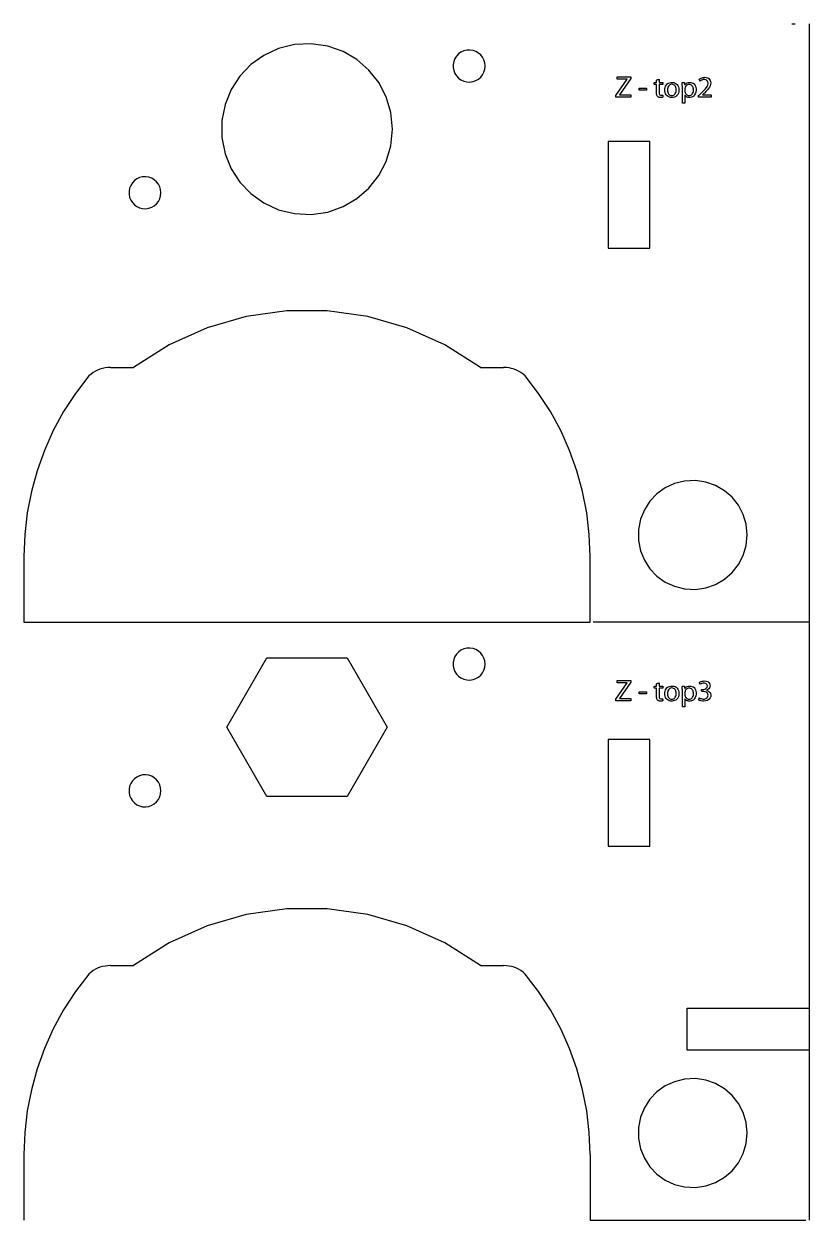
# Model space of a CAD drawing. Header units: metres. Extents: x 2882 to 3456, y 343 to 720.
# Drawn here: x 3035.4 to 3108.9, y 343 to 455 of the extents above; entities that cross this region are included whole.
import ezdxf

# ---------------------------------------------------------------- set-up
doc = ezdxf.new("R2010")
doc.units = ezdxf.units.M

msp = doc.modelspace()

# ---------------------------------------------------------------- linework, layer by layer
at = {"layer": 'COMPONENT1'}
for p, q in [((3108.85, 454.96), (3108.85, 398.96)), ((3059.18, 452.66), (3057.81, 452.02)), ((3060.67, 453.03), (3059.18, 452.66)), ((3062.25, 453.11), (3060.67, 453.03)), ((3063.79, 452.88), (3062.25, 453.11)), ((3065.22, 452.37), (3063.79, 452.88)), ((3076.8, 452.51), (3076.52, 452.44)), ((3077.1, 452.52), (3076.8, 452.51)), ((3077.39, 452.48), (3077.1, 452.52)), ((3057.81, 452.02), (3056.6, 451.15)), ((3066.51, 451.62), (3065.22, 452.37)), ((3067.64, 450.64), (3066.51, 451.62)), ((3075.59, 451.46), (3075.53, 451.17)), ((3075.69, 451.72), (3075.59, 451.46)), ((3075.84, 451.95), (3075.69, 451.72)), ((3076.04, 452.15), (3075.84, 451.95)), ((3076.26, 452.32), (3076.04, 452.15)), ((3076.52, 452.44), (3076.26, 452.32)), ((3077.65, 452.38), (3077.39, 452.48)), ((3077.9, 452.24), (3077.65, 452.38)), ((3078.11, 452.06), (3077.9, 452.24)), ((3078.28, 451.84), (3078.11, 452.06)), ((3078.41, 451.59), (3078.28, 451.84)), ((3078.49, 451.32), (3078.41, 451.59)), ((3056.6, 451.15), (3055.57, 450.08)), ((3068.56, 449.47), (3067.64, 450.64)), ((3075.53, 451.17), (3075.53, 450.87)), ((3075.53, 450.87), (3075.59, 450.59)), ((3075.59, 450.59), (3075.69, 450.33)), ((3075.69, 450.33), (3075.84, 450.09)), ((3078.28, 450.21), (3078.41, 450.45)), ((3078.41, 450.45), (3078.49, 450.73)), ((3078.52, 451.02), (3078.49, 451.32)), ((3078.49, 450.73), (3078.52, 451.02)), ((3055.57, 450.08), (3054.76, 448.83)), ((3069.26, 448.14), (3068.56, 449.47)), ((3075.84, 450.09), (3076.04, 449.89)), ((3076.04, 449.89), (3076.26, 449.73)), ((3076.26, 449.73), (3076.52, 449.61)), ((3076.52, 449.61), (3076.8, 449.54)), ((3076.8, 449.54), (3077.1, 449.52)), ((3077.1, 449.52), (3077.39, 449.57)), ((3077.39, 449.57), (3077.65, 449.66)), ((3077.65, 449.66), (3077.9, 449.8)), ((3077.9, 449.8), (3078.11, 449.99)), ((3078.11, 449.99), (3078.28, 450.21)), ((3054.76, 448.83), (3054.19, 447.43)), ((3069.7, 446.68), (3069.26, 448.14)), ((3054.19, 447.43), (3053.89, 445.91)), ((3053.89, 445.91), (3053.89, 444.32)), ((3069.85, 445.12), (3069.7, 446.68)), ((3069.7, 443.55), (3069.85, 445.12)), ((3053.89, 444.32), (3054.19, 442.8)), ((3069.26, 442.09), (3069.7, 443.55)), ((3093.95, 443.96), (3090.05, 443.96)), ((3090.05, 443.96), (3090.05, 433.96)), ((3093.95, 433.96), (3093.95, 443.96)), ((3054.19, 442.8), (3054.76, 441.41)), ((3054.76, 441.41), (3055.57, 440.15)), ((3068.56, 440.76), (3069.26, 442.09)), ((3045.7, 440.29), (3045.5, 440.09)), ((3045.92, 440.45), (3045.7, 440.29)), ((3046.18, 440.57), (3045.92, 440.45)), ((3046.46, 440.64), (3046.18, 440.57)), ((3046.75, 440.66), (3046.46, 440.64)), ((3047.04, 440.61), (3046.75, 440.66)), ((3047.31, 440.52), (3047.04, 440.61)), ((3047.55, 440.38), (3047.31, 440.52)), ((3047.76, 440.19), (3047.55, 440.38)), ((3047.94, 439.97), (3047.76, 440.19)), ((3067.64, 439.59), (3068.56, 440.76)), ((3045.24, 439.59), (3045.19, 439.31)), ((3045.19, 439.31), (3045.19, 439.01)), ((3045.35, 439.85), (3045.24, 439.59)), ((3045.5, 440.09), (3045.35, 439.85)), ((3048.07, 439.72), (3047.94, 439.97)), ((3048.15, 439.45), (3048.07, 439.72)), ((3048.18, 439.16), (3048.15, 439.45)), ((3048.15, 438.86), (3048.18, 439.16)), ((3055.57, 440.15), (3056.6, 439.08)), ((3056.6, 439.08), (3057.81, 438.21)), ((3066.51, 438.62), (3067.64, 439.59)), ((3045.19, 439.01), (3045.24, 438.72)), ((3045.24, 438.72), (3045.35, 438.46)), ((3045.35, 438.46), (3045.5, 438.23)), ((3045.5, 438.23), (3045.7, 438.03)), ((3045.7, 438.03), (3045.92, 437.86)), ((3047.31, 437.8), (3047.55, 437.94)), ((3047.55, 437.94), (3047.76, 438.12)), ((3047.76, 438.12), (3047.94, 438.34)), ((3047.94, 438.34), (3048.07, 438.59)), ((3048.07, 438.59), (3048.15, 438.86)), ((3057.81, 438.21), (3059.18, 437.57)), ((3065.22, 437.86), (3066.51, 438.62)), ((3045.92, 437.86), (3046.18, 437.74)), ((3046.18, 437.74), (3046.46, 437.67)), ((3046.46, 437.67), (3046.75, 437.66)), ((3046.75, 437.66), (3047.04, 437.7)), ((3047.04, 437.7), (3047.31, 437.8)), ((3059.18, 437.57), (3060.67, 437.2)), ((3060.67, 437.2), (3062.25, 437.13)), ((3062.25, 437.13), (3063.79, 437.35)), ((3063.79, 437.35), (3065.22, 437.86)), ((3090.05, 433.96), (3093.95, 433.96)), ((3059.95, 428.1), (3056.17, 427.57)), ((3063.75, 428.1), (3059.95, 428.1)), ((3067.53, 427.57), (3063.75, 428.1)), ((3056.17, 427.57), (3052.49, 426.51)), ((3071.21, 426.51), (3067.53, 427.57)), ((3052.49, 426.51), (3048.95, 424.92)), ((3074.75, 424.92), (3071.21, 426.51)), ((3048.95, 424.92), (3045.62, 422.79)), ((3078.08, 422.79), (3074.75, 424.92)), ((3041.83, 422.32), (3041.63, 422.17)), ((3042.04, 422.45), (3041.83, 422.32)), ((3042.25, 422.56), (3042.04, 422.45)), ((3042.47, 422.64), (3042.25, 422.56)), ((3042.7, 422.71), (3042.47, 422.64)), ((3042.94, 422.75), (3042.7, 422.71)), ((3043.19, 422.78), (3042.94, 422.75)), ((3043.46, 422.79), (3043.19, 422.78)), ((3043.46, 422.79), (3045.62, 422.79)), ((3078.08, 422.79), (3080.24, 422.79)), ((3080.51, 422.78), (3080.24, 422.79)), ((3080.76, 422.75), (3080.51, 422.78)), ((3081, 422.71), (3080.76, 422.75)), ((3081.23, 422.64), (3081, 422.71)), ((3081.45, 422.56), (3081.23, 422.64)), ((3081.66, 422.45), (3081.45, 422.56)), ((3081.87, 422.32), (3081.66, 422.45)), ((3082.08, 422.17), (3081.87, 422.32)), ((3041.42, 422), (3040.18, 420.37)), ((3041.63, 422.17), (3041.42, 422)), ((3082.28, 422), (3082.08, 422.17)), ((3083.52, 420.37), (3082.28, 422)), ((3040.18, 420.37), (3039.07, 418.66)), ((3084.63, 418.66), (3083.52, 420.37)), ((3039.07, 418.66), (3038.1, 416.88)), ((3085.6, 416.88), (3084.63, 418.66)), ((3038.1, 416.88), (3037.28, 415.03)), ((3086.43, 415.03), (3085.6, 416.88)), ((3037.28, 415.03), (3036.59, 413.13)), ((3087.11, 413.13), (3086.43, 415.03)), ((3036.59, 413.13), (3036.05, 411.17)), ((3087.65, 411.17), (3087.11, 413.13)), ((3097.2, 412.16), (3096.25, 411.92)), ((3098.21, 412.21), (3097.2, 412.16)), ((3099.19, 412.06), (3098.21, 412.21)), ((3036.05, 411.17), (3035.66, 409.18)), ((3088.04, 409.18), (3087.65, 411.17)), ((3095.38, 411.52), (3094.6, 410.96)), ((3096.25, 411.92), (3095.38, 411.52)), ((3100.1, 411.74), (3099.19, 412.06)), ((3100.92, 411.26), (3100.1, 411.74)), ((3101.64, 410.64), (3100.92, 411.26)), ((3093.95, 410.28), (3093.43, 409.48)), ((3094.6, 410.96), (3093.95, 410.28)), ((3102.23, 409.89), (3101.64, 410.64)), ((3035.66, 409.18), (3035.43, 407.16)), ((3088.27, 407.16), (3088.04, 409.18)), ((3093.43, 409.48), (3093.07, 408.59)), ((3102.67, 409.04), (3102.23, 409.89)), ((3102.95, 408.11), (3102.67, 409.04)), ((3093.07, 408.59), (3092.88, 407.62)), ((3103.05, 407.12), (3102.95, 408.11)), ((3035.43, 407.16), (3035.35, 405.11)), ((3088.35, 405.11), (3088.27, 407.16)), ((3092.88, 407.62), (3092.88, 406.61)), ((3092.88, 406.61), (3093.07, 405.64)), ((3102.95, 406.12), (3103.05, 407.12)), ((3093.07, 405.64), (3093.43, 404.75)), ((3102.67, 405.19), (3102.95, 406.12)), ((3035.35, 405.11), (3035.35, 398.96)), ((3088.35, 398.96), (3088.35, 405.11)), ((3093.43, 404.75), (3093.95, 403.95)), ((3101.64, 403.59), (3102.23, 404.34)), ((3102.23, 404.34), (3102.67, 405.19)), ((3093.95, 403.95), (3094.6, 403.27)), ((3094.6, 403.27), (3095.38, 402.71)), ((3100.92, 402.97), (3101.64, 403.59)), ((3095.38, 402.71), (3096.25, 402.31)), ((3096.25, 402.31), (3097.2, 402.07)), ((3098.21, 402.02), (3099.19, 402.17)), ((3099.19, 402.17), (3100.1, 402.49)), ((3100.1, 402.49), (3100.92, 402.97)), ((3097.2, 402.07), (3098.21, 402.02)), ((3035.35, 398.96), (3088.35, 398.96)), ((3108.85, 398.96), (3088.65, 398.96)), ((3108.85, 398.96), (3108.85, 362.81)), ((3076.8, 396.51), (3076.52, 396.44)), ((3077.1, 396.52), (3076.8, 396.51)), ((3077.39, 396.48), (3077.1, 396.52)), ((3054.34, 389.12), (3058.1, 395.62)), ((3058.1, 395.62), (3065.6, 395.62)), ((3065.6, 395.62), (3069.36, 389.12)), ((3075.59, 395.46), (3075.53, 395.17)), ((3075.69, 395.72), (3075.59, 395.46)), ((3075.84, 395.95), (3075.69, 395.72)), ((3076.04, 396.15), (3075.84, 395.95)), ((3076.26, 396.32), (3076.04, 396.15)), ((3076.52, 396.44), (3076.26, 396.32)), ((3077.65, 396.38), (3077.39, 396.48)), ((3077.9, 396.24), (3077.65, 396.38)), ((3078.11, 396.06), (3077.9, 396.24)), ((3078.28, 395.84), (3078.11, 396.06)), ((3078.41, 395.59), (3078.28, 395.84)), ((3078.49, 395.32), (3078.41, 395.59)), ((3075.53, 395.17), (3075.53, 394.87)), ((3075.53, 394.87), (3075.59, 394.59)), ((3075.59, 394.59), (3075.69, 394.33)), ((3075.69, 394.33), (3075.84, 394.09)), ((3078.28, 394.21), (3078.41, 394.45)), ((3078.41, 394.45), (3078.49, 394.73)), ((3078.52, 395.02), (3078.49, 395.32)), ((3078.49, 394.73), (3078.52, 395.02)), ((3075.84, 394.09), (3076.04, 393.89)), ((3076.04, 393.89), (3076.26, 393.73)), ((3076.26, 393.73), (3076.52, 393.61)), ((3076.52, 393.61), (3076.8, 393.54)), ((3076.8, 393.54), (3077.1, 393.52)), ((3077.1, 393.52), (3077.39, 393.57)), ((3077.39, 393.57), (3077.65, 393.66)), ((3077.65, 393.66), (3077.9, 393.8)), ((3077.9, 393.8), (3078.11, 393.99)), ((3078.11, 393.99), (3078.28, 394.21)), ((3058.1, 382.62), (3054.34, 389.12)), ((3069.36, 389.12), (3065.6, 382.62)), ((3093.95, 387.96), (3090.05, 387.96)), ((3090.05, 387.96), (3090.05, 377.96)), ((3093.95, 377.96), (3093.95, 387.96)), ((3045.7, 384.29), (3045.5, 384.09)), ((3045.92, 384.45), (3045.7, 384.29)), ((3046.18, 384.57), (3045.92, 384.45)), ((3046.46, 384.64), (3046.18, 384.57)), ((3046.75, 384.66), (3046.46, 384.64)), ((3047.04, 384.61), (3046.75, 384.66)), ((3047.31, 384.52), (3047.04, 384.61)), ((3047.55, 384.38), (3047.31, 384.52)), ((3047.76, 384.19), (3047.55, 384.38)), ((3047.94, 383.97), (3047.76, 384.19)), ((3045.24, 383.59), (3045.19, 383.31)), ((3045.19, 383.31), (3045.19, 383.01)), ((3045.35, 383.85), (3045.24, 383.59)), ((3045.5, 384.09), (3045.35, 383.85)), ((3048.07, 383.73), (3047.94, 383.97)), ((3048.15, 383.45), (3048.07, 383.73)), ((3048.18, 383.16), (3048.15, 383.45)), ((3048.15, 382.86), (3048.18, 383.16)), ((3045.19, 383.01), (3045.24, 382.72)), ((3045.24, 382.72), (3045.35, 382.46)), ((3045.35, 382.46), (3045.5, 382.23)), ((3045.5, 382.23), (3045.7, 382.03)), ((3045.7, 382.03), (3045.92, 381.86)), ((3047.31, 381.8), (3047.55, 381.94)), ((3047.55, 381.94), (3047.76, 382.12)), ((3047.76, 382.12), (3047.94, 382.34)), ((3047.94, 382.34), (3048.07, 382.59)), ((3048.07, 382.59), (3048.15, 382.86)), ((3065.6, 382.62), (3058.1, 382.62)), ((3045.92, 381.86), (3046.18, 381.74)), ((3046.18, 381.74), (3046.46, 381.67)), ((3046.46, 381.67), (3046.75, 381.66)), ((3046.75, 381.66), (3047.04, 381.7)), ((3047.04, 381.7), (3047.31, 381.8)), ((3090.05, 377.96), (3093.95, 377.96)), ((3059.95, 372.1), (3056.17, 371.57)), ((3063.75, 372.1), (3059.95, 372.1)), ((3067.53, 371.57), (3063.75, 372.1)), ((3056.17, 371.57), (3052.49, 370.51)), ((3071.21, 370.51), (3067.53, 371.57)), ((3052.49, 370.51), (3048.95, 368.92)), ((3074.75, 368.92), (3071.21, 370.51)), ((3048.95, 368.92), (3045.62, 366.79)), ((3078.08, 366.79), (3074.75, 368.92)), ((3041.83, 366.32), (3041.63, 366.17)), ((3042.04, 366.45), (3041.83, 366.32)), ((3042.25, 366.56), (3042.04, 366.45)), ((3042.47, 366.64), (3042.25, 366.56)), ((3042.7, 366.71), (3042.47, 366.64)), ((3042.94, 366.75), (3042.7, 366.71)), ((3043.19, 366.78), (3042.94, 366.75)), ((3043.46, 366.79), (3043.19, 366.78)), ((3043.46, 366.79), (3045.62, 366.79)), ((3078.08, 366.79), (3080.24, 366.79)), ((3080.51, 366.78), (3080.24, 366.79)), ((3080.76, 366.75), (3080.51, 366.78)), ((3081, 366.71), (3080.76, 366.75)), ((3081.23, 366.64), (3081, 366.71)), ((3081.45, 366.56), (3081.23, 366.64)), ((3081.66, 366.45), (3081.45, 366.56)), ((3081.87, 366.32), (3081.66, 366.45)), ((3082.08, 366.17), (3081.87, 366.32)), ((3041.42, 366), (3040.18, 364.37)), ((3041.63, 366.17), (3041.42, 366)), ((3082.28, 366), (3082.08, 366.17)), ((3083.52, 364.37), (3082.28, 366)), ((3040.18, 364.37), (3039.07, 362.66)), ((3084.63, 362.66), (3083.52, 364.37)), ((3039.07, 362.66), (3038.1, 360.88)), ((3085.6, 360.88), (3084.63, 362.66)), ((3097.44, 358.86), (3097.44, 362.81)), ((3097.44, 362.81), (3108.85, 362.81)), ((3108.85, 362.81), (3108.85, 358.86)), ((3038.1, 360.88), (3037.28, 359.03)), ((3086.43, 359.03), (3085.6, 360.88)), ((3037.28, 359.03), (3036.59, 357.13)), ((3087.11, 357.13), (3086.43, 359.03)), ((3108.85, 358.86), (3097.44, 358.86)), ((3108.85, 358.86), (3108.85, 342.96)), ((3036.59, 357.13), (3036.05, 355.17)), ((3087.65, 355.17), (3087.11, 357.13)), ((3097.2, 356.16), (3096.25, 355.92)), ((3098.21, 356.21), (3097.2, 356.16)), ((3099.19, 356.06), (3098.21, 356.21)), ((3036.05, 355.17), (3035.66, 353.18)), ((3088.04, 353.18), (3087.65, 355.17)), ((3095.38, 355.52), (3094.6, 354.96)), ((3096.25, 355.92), (3095.38, 355.52)), ((3100.1, 355.74), (3099.19, 356.06)), ((3100.92, 355.26), (3100.1, 355.74)), ((3101.64, 354.64), (3100.92, 355.26)), ((3093.95, 354.28), (3093.43, 353.48)), ((3094.6, 354.96), (3093.95, 354.28)), ((3102.23, 353.89), (3101.64, 354.64)), ((3035.66, 353.18), (3035.43, 351.16)), ((3088.27, 351.16), (3088.04, 353.18)), ((3093.43, 353.48), (3093.07, 352.59)), ((3102.67, 353.05), (3102.23, 353.89)), ((3102.95, 352.11), (3102.67, 353.05)), ((3093.07, 352.59), (3092.88, 351.62)), ((3103.05, 351.12), (3102.95, 352.11)), ((3035.43, 351.16), (3035.35, 349.11)), ((3088.35, 349.11), (3088.27, 351.16)), ((3092.88, 351.62), (3092.88, 350.61)), ((3092.88, 350.61), (3093.07, 349.64)), ((3102.95, 350.12), (3103.05, 351.12)), ((3093.07, 349.64), (3093.43, 348.75)), ((3102.67, 349.19), (3102.95, 350.12)), ((3035.35, 349.11), (3035.35, 342.96)), ((3088.35, 349.11), (3088.35, 342.96)), ((3093.43, 348.75), (3093.95, 347.95)), ((3101.64, 347.59), (3102.23, 348.34)), ((3102.23, 348.34), (3102.67, 349.19)), ((3093.95, 347.95), (3094.6, 347.27)), ((3094.6, 347.27), (3095.38, 346.71)), ((3100.92, 346.97), (3101.64, 347.59)), ((3095.38, 346.71), (3096.25, 346.31)), ((3096.25, 346.31), (3097.2, 346.07)), ((3098.21, 346.02), (3099.19, 346.17)), ((3099.19, 346.17), (3100.1, 346.49)), ((3100.1, 346.49), (3100.92, 346.97)), ((3097.2, 346.07), (3098.21, 346.02)), ((3088.35, 342.96), (3108.55, 342.96))]:
    msp.add_line(p, q, dxfattribs=at)
at = {"layer": 'COMPONENT12'}
for p, q in [((3090.77, 448.25), (3091.83, 449.79)), ((3090.87, 449.8), (3090.87, 450)), ((3090.87, 450), (3092.15, 450)), ((3091.83, 449.79), (3090.87, 449.8)), ((3092.15, 449.85), (3091.1, 448.32)), ((3092.15, 450), (3092.15, 449.85)), ((3094.36, 449.44), (3094.37, 449.47)), ((3094.36, 449.4), (3094.36, 449.44)), ((3094.36, 449.35), (3094.36, 449.4)), ((3094.36, 449.31), (3094.36, 449.35)), ((3094.37, 449.28), (3094.36, 449.31)), ((3094.37, 449.47), (3094.41, 449.47)), ((3094.4, 449.28), (3094.37, 449.28)), ((3094.45, 449.28), (3094.4, 449.28)), ((3094.41, 449.47), (3094.45, 449.47)), ((3094.45, 449.47), (3094.51, 449.47)), ((3094.5, 449.28), (3094.45, 449.28)), ((3094.55, 449.28), (3094.5, 449.28)), ((3094.51, 449.47), (3094.55, 449.47)), ((3094.55, 449.47), (3094.58, 449.48)), ((3094.58, 449.26), (3094.55, 449.28)), ((3094.58, 449.7), (3094.59, 449.73)), ((3094.58, 449.65), (3094.58, 449.7)), ((3094.58, 449.58), (3094.58, 449.65)), ((3094.58, 449.52), (3094.58, 449.58)), ((3094.58, 449.48), (3094.58, 449.52)), ((3094.58, 449.14), (3094.58, 449.26)), ((3094.58, 448.97), (3094.58, 449.14)), ((3094.59, 449.73), (3094.63, 449.74)), ((3094.63, 449.74), (3094.69, 449.76)), ((3094.69, 449.76), (3094.75, 449.77)), ((3094.75, 449.77), (3094.82, 449.79)), ((3094.82, 449.79), (3094.82, 449.71)), ((3094.82, 449.71), (3094.82, 449.63)), ((3094.82, 449.63), (3094.82, 449.55)), ((3094.82, 449.55), (3094.82, 449.49)), ((3094.82, 449.49), (3094.85, 449.47)), ((3094.83, 449.28), (3094.82, 449.16)), ((3094.82, 449.16), (3094.82, 449)), ((3094.88, 449.28), (3094.83, 449.28)), ((3094.85, 449.47), (3094.92, 449.47)), ((3094.96, 449.28), (3094.88, 449.28)), ((3094.92, 449.47), (3095.01, 449.47)), ((3095.05, 449.28), (3094.96, 449.28)), ((3095.01, 449.47), (3095.1, 449.47)), ((3095.13, 449.28), (3095.05, 449.28)), ((3095.1, 449.47), (3095.16, 449.47)), ((3095.17, 449.28), (3095.13, 449.28)), ((3095.16, 449.47), (3095.17, 449.45)), ((3095.17, 449.45), (3095.17, 449.41)), ((3095.17, 449.41), (3095.17, 449.36)), ((3095.17, 449.36), (3095.17, 449.31)), ((3095.17, 449.31), (3095.17, 449.28)), ((3095.37, 449), (3095.42, 449.13)), ((3095.42, 449.13), (3095.48, 449.24)), ((3095.48, 449.24), (3095.57, 449.34)), ((3095.57, 449.34), (3095.67, 449.41)), ((3095.69, 449.13), (3095.64, 449.05)), ((3095.67, 449.41), (3095.79, 449.46)), ((3095.74, 449.2), (3095.69, 449.13)), ((3095.81, 449.25), (3095.74, 449.2)), ((3095.79, 449.46), (3095.91, 449.49)), ((3095.89, 449.29), (3095.81, 449.25)), ((3095.98, 449.31), (3095.89, 449.29)), ((3095.91, 449.49), (3096.05, 449.49)), ((3096.09, 449.3), (3095.98, 449.31)), ((3096.05, 449.49), (3096.18, 449.48)), ((3096.17, 449.27), (3096.09, 449.3)), ((3096.25, 449.23), (3096.17, 449.27)), ((3096.18, 449.48), (3096.3, 449.43)), ((3096.31, 449.16), (3096.25, 449.23)), ((3096.3, 449.43), (3096.41, 449.37)), ((3096.35, 449.09), (3096.31, 449.16)), ((3096.41, 449.37), (3096.5, 449.29)), ((3096.5, 449.29), (3096.57, 449.19)), ((3096.57, 449.19), (3096.63, 449.07)), ((3096.98, 449.46), (3097.01, 449.47)), ((3096.98, 449.41), (3096.98, 449.46)), ((3096.98, 449.36), (3096.98, 449.41)), ((3096.98, 449.31), (3096.98, 449.36)), ((3096.98, 449.26), (3096.98, 449.31)), ((3096.98, 449.2), (3096.98, 449.26)), ((3096.99, 449.15), (3096.98, 449.2)), ((3096.99, 449.08), (3096.99, 449.15)), ((3097.01, 449.47), (3097.04, 449.47)), ((3097.04, 449.47), (3097.08, 449.47)), ((3097.08, 449.47), (3097.12, 449.47)), ((3097.12, 449.47), (3097.16, 449.47)), ((3097.16, 449.47), (3097.18, 449.47)), ((3097.18, 449.47), (3097.2, 449.44)), ((3097.2, 449.44), (3097.2, 449.4)), ((3097.2, 449.4), (3097.2, 449.36)), ((3097.2, 449.36), (3097.2, 449.32)), ((3097.2, 449.32), (3097.21, 449.28)), ((3097.21, 449.28), (3097.21, 449.25)), ((3097.21, 449.25), (3097.24, 449.27)), ((3097.24, 449.27), (3097.28, 449.33)), ((3097.28, 449.33), (3097.33, 449.37)), ((3097.33, 449.15), (3097.29, 449.1)), ((3097.33, 449.37), (3097.39, 449.41)), ((3097.37, 449.2), (3097.33, 449.15)), ((3097.42, 449.24), (3097.37, 449.2)), ((3097.39, 449.41), (3097.45, 449.45)), ((3097.48, 449.27), (3097.42, 449.24)), ((3097.45, 449.45), (3097.52, 449.47)), ((3097.54, 449.29), (3097.48, 449.27)), ((3097.52, 449.47), (3097.59, 449.49)), ((3097.6, 449.3), (3097.54, 449.29)), ((3097.59, 449.49), (3097.67, 449.49)), ((3097.68, 449.29), (3097.6, 449.3)), ((3097.67, 449.49), (3097.77, 449.49)), ((3097.76, 449.27), (3097.68, 449.29)), ((3097.84, 449.23), (3097.76, 449.27)), ((3097.77, 449.49), (3097.88, 449.46)), ((3097.9, 449.18), (3097.84, 449.23)), ((3097.88, 449.46), (3097.99, 449.41)), ((3097.95, 449.11), (3097.9, 449.18)), ((3097.99, 449.41), (3098.08, 449.34)), ((3098.08, 449.34), (3098.15, 449.25)), ((3098.15, 449.25), (3098.21, 449.14)), ((3098.21, 449.14), (3098.26, 449.02)), ((3098.57, 449.79), (3098.63, 449.83)), ((3098.57, 449.75), (3098.57, 449.79)), ((3098.59, 449.72), (3098.57, 449.75)), ((3098.61, 449.68), (3098.59, 449.72)), ((3098.62, 449.65), (3098.61, 449.68)), ((3098.64, 449.61), (3098.62, 449.65)), ((3098.63, 449.83), (3098.69, 449.87)), ((3098.67, 449.63), (3098.64, 449.61)), ((3098.71, 449.66), (3098.67, 449.63)), ((3098.69, 449.87), (3098.76, 449.9)), ((3098.76, 449.69), (3098.71, 449.66)), ((3098.76, 449.9), (3098.83, 449.93)), ((3098.81, 449.71), (3098.76, 449.69)), ((3098.87, 449.73), (3098.81, 449.71)), ((3098.83, 449.93), (3098.91, 449.95)), ((3098.93, 449.75), (3098.87, 449.73)), ((3098.91, 449.95), (3098.99, 449.96)), ((3099, 449.76), (3098.93, 449.75)), ((3098.99, 449.96), (3099.08, 449.97)), ((3099.09, 449.76), (3099, 449.76)), ((3099.08, 449.97), (3099.23, 449.95)), ((3099.18, 449.74), (3099.09, 449.76)), ((3099.26, 449.7), (3099.18, 449.74)), ((3099.23, 449.95), (3099.36, 449.91)), ((3099.24, 449), (3099.31, 449.12)), ((3099.31, 449.65), (3099.26, 449.7)), ((3099.35, 449.59), (3099.31, 449.65)), ((3099.31, 449.12), (3099.36, 449.24)), ((3099.38, 449.52), (3099.35, 449.59)), ((3099.36, 449.91), (3099.46, 449.84)), ((3099.36, 449.24), (3099.39, 449.35)), ((3099.39, 449.45), (3099.38, 449.52)), ((3099.39, 449.35), (3099.39, 449.45)), ((3099.46, 449.84), (3099.54, 449.76)), ((3099.59, 449.18), (3099.53, 449.05)), ((3099.54, 449.76), (3099.59, 449.66)), ((3099.59, 449.66), (3099.63, 449.56)), ((3099.63, 449.31), (3099.59, 449.18)), ((3099.63, 449.56), (3099.64, 449.45)), ((3099.64, 449.45), (3099.63, 449.31)), ((3090.77, 448.1), (3090.77, 448.25)), ((3092.16, 448.1), (3090.77, 448.1)), ((3091.1, 448.32), (3092.16, 448.31)), ((3092.16, 448.31), (3092.16, 448.1)), ((3092.93, 448.77), (3092.93, 448.95)), ((3092.93, 448.95), (3093.63, 448.95)), ((3093.63, 448.77), (3092.93, 448.77)), ((3093.63, 448.95), (3093.63, 448.77)), ((3094.58, 448.78), (3094.58, 448.97)), ((3094.58, 448.63), (3094.58, 448.78)), ((3094.58, 448.54), (3094.58, 448.63)), ((3094.58, 448.48), (3094.58, 448.54)), ((3094.58, 448.4), (3094.58, 448.48)), ((3094.6, 448.34), (3094.58, 448.4)), ((3094.61, 448.28), (3094.6, 448.34)), ((3094.64, 448.23), (3094.61, 448.28)), ((3094.67, 448.18), (3094.64, 448.23)), ((3094.7, 448.15), (3094.67, 448.18)), ((3094.74, 448.12), (3094.7, 448.15)), ((3094.78, 448.1), (3094.74, 448.12)), ((3094.83, 448.08), (3094.78, 448.1)), ((3094.82, 449), (3094.82, 448.81)), ((3094.82, 448.81), (3094.82, 448.65)), ((3094.82, 448.65), (3094.82, 448.55)), ((3094.82, 448.55), (3094.82, 448.49)), ((3094.82, 448.49), (3094.83, 448.42)), ((3094.83, 448.42), (3094.85, 448.36)), ((3094.88, 448.07), (3094.83, 448.08)), ((3094.85, 448.36), (3094.88, 448.32)), ((3094.88, 448.32), (3094.93, 448.29)), ((3094.94, 448.07), (3094.88, 448.07)), ((3094.93, 448.29), (3094.99, 448.28)), ((3094.98, 448.07), (3094.94, 448.07)), ((3095.03, 448.08), (3094.98, 448.07)), ((3094.99, 448.28), (3095.03, 448.28)), ((3095.03, 448.28), (3095.06, 448.28)), ((3095.07, 448.08), (3095.03, 448.08)), ((3095.06, 448.28), (3095.08, 448.28)), ((3095.1, 448.09), (3095.07, 448.08)), ((3095.08, 448.28), (3095.13, 448.29)), ((3095.14, 448.1), (3095.1, 448.09)), ((3095.13, 448.29), (3095.15, 448.25)), ((3095.16, 448.12), (3095.14, 448.1)), ((3095.15, 448.25), (3095.15, 448.2)), ((3095.15, 448.2), (3095.16, 448.16)), ((3095.16, 448.16), (3095.16, 448.12)), ((3095.34, 448.85), (3095.37, 449)), ((3095.34, 448.7), (3095.34, 448.85)), ((3095.37, 448.55), (3095.34, 448.7)), ((3095.41, 448.43), (3095.37, 448.55)), ((3095.48, 448.32), (3095.41, 448.43)), ((3095.56, 448.23), (3095.48, 448.32)), ((3095.66, 448.16), (3095.56, 448.23)), ((3095.6, 448.88), (3095.59, 448.78)), ((3095.59, 448.78), (3095.6, 448.68)), ((3095.62, 448.97), (3095.6, 448.88)), ((3095.6, 448.68), (3095.62, 448.58)), ((3095.64, 449.05), (3095.62, 448.97)), ((3095.62, 448.58), (3095.65, 448.49)), ((3095.65, 448.49), (3095.7, 448.42)), ((3095.77, 448.11), (3095.66, 448.16)), ((3095.7, 448.42), (3095.76, 448.35)), ((3095.76, 448.35), (3095.82, 448.3)), ((3095.89, 448.08), (3095.77, 448.11)), ((3095.82, 448.3), (3095.9, 448.27)), ((3096.02, 448.07), (3095.89, 448.08)), ((3095.9, 448.27), (3095.98, 448.26)), ((3095.98, 448.26), (3096.07, 448.26)), ((3096.14, 448.09), (3096.02, 448.07)), ((3096.07, 448.26), (3096.15, 448.29)), ((3096.26, 448.12), (3096.14, 448.09)), ((3096.15, 448.29), (3096.22, 448.33)), ((3096.22, 448.33), (3096.28, 448.38)), ((3096.37, 448.18), (3096.26, 448.12)), ((3096.28, 448.38), (3096.33, 448.45)), ((3096.33, 448.45), (3096.37, 448.53)), ((3096.39, 449), (3096.35, 449.09)), ((3096.37, 448.53), (3096.4, 448.63)), ((3096.47, 448.25), (3096.37, 448.18)), ((3096.41, 448.92), (3096.39, 449)), ((3096.4, 448.63), (3096.42, 448.73)), ((3096.42, 448.83), (3096.41, 448.92)), ((3096.42, 448.73), (3096.42, 448.83)), ((3096.55, 448.35), (3096.47, 448.25)), ((3096.62, 448.48), (3096.55, 448.35)), ((3096.66, 448.62), (3096.62, 448.48)), ((3096.63, 449.07), (3096.66, 448.94)), ((3096.66, 448.94), (3096.67, 448.8)), ((3096.67, 448.8), (3096.66, 448.62)), ((3096.99, 449.02), (3096.99, 449.08)), ((3096.99, 448.96), (3096.99, 449.02)), ((3096.99, 448.79), (3096.99, 448.96)), ((3096.99, 448.56), (3096.99, 448.79)), ((3096.99, 448.29), (3096.99, 448.56)), ((3096.99, 448.02), (3096.99, 448.29)), ((3096.99, 447.79), (3096.99, 448.02)), ((3097.24, 448.95), (3097.23, 448.92)), ((3097.23, 448.92), (3097.23, 448.88)), ((3097.23, 448.88), (3097.23, 448.85)), ((3097.23, 448.85), (3097.23, 448.82)), ((3097.23, 448.82), (3097.23, 448.77)), ((3097.23, 448.77), (3097.23, 448.73)), ((3097.23, 448.73), (3097.23, 448.69)), ((3097.23, 448.69), (3097.23, 448.66)), ((3097.23, 448.66), (3097.23, 448.63)), ((3097.23, 448.63), (3097.23, 448.61)), ((3097.23, 448.61), (3097.24, 448.57)), ((3097.24, 448.29), (3097.23, 448.24)), ((3097.23, 448.24), (3097.23, 448.14)), ((3097.23, 448.14), (3097.23, 448.02)), ((3097.23, 448.02), (3097.23, 447.89)), ((3097.25, 448.99), (3097.24, 448.95)), ((3097.24, 448.57), (3097.26, 448.5)), ((3097.26, 448.25), (3097.24, 448.29)), ((3097.26, 449.04), (3097.25, 448.99)), ((3097.29, 449.1), (3097.26, 449.04)), ((3097.26, 448.5), (3097.29, 448.45)), ((3097.3, 448.21), (3097.26, 448.25)), ((3097.29, 448.45), (3097.33, 448.4)), ((3097.34, 448.17), (3097.3, 448.21)), ((3097.33, 448.4), (3097.37, 448.35)), ((3097.39, 448.14), (3097.34, 448.17)), ((3097.37, 448.35), (3097.42, 448.32)), ((3097.45, 448.11), (3097.39, 448.14)), ((3097.42, 448.32), (3097.47, 448.29)), ((3097.5, 448.09), (3097.45, 448.11)), ((3097.47, 448.29), (3097.53, 448.27)), ((3097.57, 448.08), (3097.5, 448.09)), ((3097.53, 448.27), (3097.6, 448.27)), ((3097.63, 448.07), (3097.57, 448.08)), ((3097.6, 448.27), (3097.68, 448.27)), ((3097.73, 448.07), (3097.63, 448.07)), ((3097.68, 448.27), (3097.77, 448.29)), ((3097.84, 448.1), (3097.73, 448.07)), ((3097.77, 448.29), (3097.84, 448.33)), ((3097.84, 448.33), (3097.9, 448.39)), ((3097.95, 448.15), (3097.84, 448.1)), ((3097.9, 448.39), (3097.95, 448.46)), ((3097.99, 449.03), (3097.95, 449.11)), ((3097.95, 448.46), (3097.99, 448.54)), ((3098.05, 448.21), (3097.95, 448.15)), ((3098.01, 448.94), (3097.99, 449.03)), ((3097.99, 448.54), (3098.02, 448.64)), ((3098.03, 448.85), (3098.01, 448.94)), ((3098.02, 448.64), (3098.03, 448.74)), ((3098.03, 448.74), (3098.03, 448.85)), ((3098.13, 448.31), (3098.05, 448.21)), ((3098.2, 448.42), (3098.13, 448.31)), ((3098.25, 448.56), (3098.2, 448.42)), ((3098.28, 448.72), (3098.25, 448.56)), ((3098.26, 449.02), (3098.28, 448.88)), ((3098.28, 448.88), (3098.28, 448.72)), ((3098.51, 448.25), (3098.55, 448.29)), ((3098.51, 448.22), (3098.51, 448.25)), ((3098.51, 448.19), (3098.51, 448.22)), ((3098.51, 448.16), (3098.51, 448.19)), ((3098.51, 448.13), (3098.51, 448.16)), ((3098.51, 448.1), (3098.51, 448.13)), ((3098.58, 448.1), (3098.51, 448.1)), ((3098.55, 448.29), (3098.58, 448.32)), ((3098.58, 448.32), (3098.62, 448.36)), ((3098.74, 448.1), (3098.58, 448.1)), ((3098.62, 448.36), (3098.66, 448.4)), ((3098.66, 448.4), (3098.69, 448.43)), ((3098.69, 448.43), (3098.84, 448.57)), ((3098.96, 448.1), (3098.74, 448.1)), ((3098.84, 448.57), (3099, 448.73)), ((3098.9, 448.35), (3098.88, 448.33)), ((3098.88, 448.33), (3098.95, 448.31)), ((3098.93, 448.38), (3098.9, 448.35)), ((3098.96, 448.4), (3098.93, 448.38)), ((3098.95, 448.31), (3099.08, 448.31)), ((3099, 448.44), (3098.96, 448.4)), ((3099.2, 448.1), (3098.96, 448.1)), ((3099, 448.73), (3099.13, 448.87)), ((3099.05, 448.49), (3099, 448.44)), ((3099.2, 448.64), (3099.05, 448.49)), ((3099.08, 448.31), (3099.25, 448.31)), ((3099.13, 448.87), (3099.24, 449)), ((3099.33, 448.78), (3099.2, 448.64)), ((3099.43, 448.1), (3099.2, 448.1)), ((3099.25, 448.31), (3099.42, 448.31)), ((3099.44, 448.92), (3099.33, 448.78)), ((3099.42, 448.31), (3099.56, 448.31)), ((3099.6, 448.1), (3099.43, 448.1)), ((3099.53, 449.05), (3099.44, 448.92)), ((3099.56, 448.31), (3099.66, 448.31)), ((3099.68, 448.11), (3099.6, 448.1)), ((3099.66, 448.31), (3099.68, 448.29)), ((3099.68, 448.29), (3099.68, 448.26)), ((3099.68, 448.26), (3099.68, 448.22)), ((3099.68, 448.22), (3099.68, 448.17)), ((3099.68, 448.17), (3099.68, 448.14)), ((3099.68, 448.14), (3099.68, 448.11)), ((3096.99, 447.62), (3096.99, 447.79)), ((3097, 447.54), (3096.99, 447.62)), ((3097.02, 447.54), (3097, 447.54)), ((3097.06, 447.54), (3097.02, 447.54)), ((3097.1, 447.54), (3097.06, 447.54)), ((3097.15, 447.54), (3097.1, 447.54)), ((3097.19, 447.54), (3097.15, 447.54)), ((3097.22, 447.54), (3097.19, 447.54)), ((3097.23, 447.57), (3097.22, 447.54)), ((3097.23, 447.89), (3097.23, 447.75)), ((3097.23, 447.75), (3097.23, 447.64)), ((3097.23, 447.64), (3097.23, 447.57))]:
    msp.add_line(p, q, dxfattribs=at)
at = {"layer": 'COMPONENT13'}
for p, q in [((3090.77, 391.73), (3091.83, 393.27)), ((3090.87, 393.28), (3090.87, 393.48)), ((3090.87, 393.48), (3092.15, 393.48)), ((3091.83, 393.27), (3090.87, 393.28)), ((3092.15, 393.33), (3091.1, 391.8)), ((3092.15, 393.48), (3092.15, 393.33)), ((3094.58, 393.18), (3094.59, 393.21)), ((3094.58, 393.13), (3094.58, 393.18)), ((3094.58, 393.06), (3094.58, 393.13)), ((3094.59, 393.21), (3094.63, 393.22)), ((3094.63, 393.22), (3094.69, 393.24)), ((3094.69, 393.24), (3094.75, 393.25)), ((3094.75, 393.25), (3094.82, 393.27)), ((3094.82, 393.27), (3094.82, 393.19)), ((3094.82, 393.19), (3094.82, 393.11)), ((3098.57, 393.3), (3098.6, 393.32)), ((3098.59, 393.27), (3098.57, 393.3)), ((3098.6, 393.23), (3098.59, 393.27)), ((3098.6, 393.32), (3098.67, 393.36)), ((3098.62, 393.18), (3098.6, 393.23)), ((3098.64, 393.12), (3098.62, 393.18)), ((3098.69, 393.16), (3098.64, 393.12)), ((3098.67, 393.36), (3098.75, 393.39)), ((3098.75, 393.19), (3098.69, 393.16)), ((3098.75, 393.39), (3098.84, 393.42)), ((3098.81, 393.21), (3098.75, 393.19)), ((3098.89, 393.23), (3098.81, 393.21)), ((3098.84, 393.42), (3098.94, 393.44)), ((3098.96, 393.24), (3098.89, 393.23)), ((3098.94, 393.44), (3099.04, 393.45)), ((3099.06, 393.24), (3098.96, 393.24)), ((3099.04, 393.45), (3099.21, 393.43)), ((3099.16, 393.22), (3099.06, 393.24)), ((3099.23, 393.18), (3099.16, 393.22)), ((3099.21, 393.43), (3099.36, 393.38)), ((3099.29, 393.12), (3099.23, 393.18)), ((3099.32, 393.05), (3099.29, 393.12)), ((3099.36, 393.38), (3099.46, 393.3)), ((3099.46, 393.3), (3099.53, 393.2)), ((3099.53, 393.2), (3099.57, 393.09)), ((3092.93, 392.25), (3092.93, 392.43)), ((3092.93, 392.43), (3093.63, 392.43)), ((3093.63, 392.25), (3092.93, 392.25)), ((3093.63, 392.43), (3093.63, 392.25)), ((3094.36, 392.92), (3094.37, 392.95)), ((3094.36, 392.88), (3094.36, 392.92)), ((3094.36, 392.83), (3094.36, 392.88)), ((3094.36, 392.79), (3094.36, 392.83)), ((3094.37, 392.76), (3094.36, 392.79)), ((3094.37, 392.95), (3094.41, 392.95)), ((3094.4, 392.76), (3094.37, 392.76)), ((3094.45, 392.76), (3094.4, 392.76)), ((3094.41, 392.95), (3094.45, 392.95)), ((3094.45, 392.95), (3094.51, 392.95)), ((3094.5, 392.76), (3094.45, 392.76)), ((3094.55, 392.76), (3094.5, 392.76)), ((3094.51, 392.95), (3094.55, 392.95)), ((3094.55, 392.95), (3094.58, 392.96)), ((3094.58, 392.74), (3094.55, 392.76)), ((3094.58, 393), (3094.58, 393.06)), ((3094.58, 392.96), (3094.58, 393)), ((3094.58, 392.62), (3094.58, 392.74)), ((3094.58, 392.45), (3094.58, 392.62)), ((3094.58, 392.26), (3094.58, 392.45)), ((3094.58, 392.11), (3094.58, 392.26)), ((3094.58, 392.02), (3094.58, 392.11)), ((3094.58, 391.96), (3094.58, 392.02)), ((3094.82, 393.11), (3094.82, 393.03)), ((3094.82, 393.03), (3094.82, 392.97)), ((3094.82, 392.97), (3094.85, 392.95)), ((3094.83, 392.76), (3094.82, 392.64)), ((3094.82, 392.64), (3094.82, 392.48)), ((3094.82, 392.48), (3094.82, 392.29)), ((3094.82, 392.29), (3094.82, 392.13)), ((3094.82, 392.13), (3094.82, 392.03)), ((3094.82, 392.03), (3094.82, 391.97)), ((3094.88, 392.76), (3094.83, 392.76)), ((3094.85, 392.95), (3094.92, 392.95)), ((3094.96, 392.76), (3094.88, 392.76)), ((3094.92, 392.95), (3095.01, 392.95)), ((3095.05, 392.76), (3094.96, 392.76)), ((3095.01, 392.95), (3095.1, 392.95)), ((3095.13, 392.76), (3095.05, 392.76)), ((3095.1, 392.95), (3095.16, 392.95)), ((3095.17, 392.76), (3095.13, 392.76)), ((3095.16, 392.95), (3095.17, 392.93)), ((3095.17, 392.93), (3095.17, 392.89)), ((3095.17, 392.89), (3095.17, 392.84)), ((3095.17, 392.84), (3095.17, 392.79)), ((3095.17, 392.79), (3095.17, 392.76)), ((3095.34, 392.33), (3095.37, 392.48)), ((3095.34, 392.18), (3095.34, 392.33)), ((3095.37, 392.03), (3095.34, 392.18)), ((3095.37, 392.48), (3095.42, 392.61)), ((3095.41, 391.91), (3095.37, 392.03)), ((3095.42, 392.61), (3095.48, 392.72)), ((3095.48, 392.72), (3095.57, 392.82)), ((3095.57, 392.82), (3095.67, 392.89)), ((3095.6, 392.35), (3095.59, 392.26)), ((3095.59, 392.26), (3095.6, 392.16)), ((3095.62, 392.45), (3095.6, 392.35)), ((3095.6, 392.16), (3095.62, 392.06)), ((3095.64, 392.53), (3095.62, 392.45)), ((3095.62, 392.06), (3095.65, 391.97)), ((3095.69, 392.61), (3095.64, 392.53)), ((3095.67, 392.89), (3095.79, 392.94)), ((3095.74, 392.68), (3095.69, 392.61)), ((3095.81, 392.73), (3095.74, 392.68)), ((3095.79, 392.94), (3095.91, 392.97)), ((3095.89, 392.77), (3095.81, 392.73)), ((3095.98, 392.79), (3095.89, 392.77)), ((3095.91, 392.97), (3096.05, 392.97)), ((3096.09, 392.78), (3095.98, 392.79)), ((3096.05, 392.97), (3096.18, 392.96)), ((3096.17, 392.75), (3096.09, 392.78)), ((3096.25, 392.7), (3096.17, 392.75)), ((3096.18, 392.96), (3096.3, 392.91)), ((3096.31, 392.64), (3096.25, 392.7)), ((3096.3, 392.91), (3096.41, 392.85)), ((3096.35, 392.57), (3096.31, 392.64)), ((3096.33, 391.93), (3096.37, 392.01)), ((3096.39, 392.48), (3096.35, 392.57)), ((3096.37, 392.01), (3096.4, 392.11)), ((3096.41, 392.4), (3096.39, 392.48)), ((3096.4, 392.11), (3096.42, 392.21)), ((3096.41, 392.85), (3096.5, 392.77)), ((3096.42, 392.31), (3096.41, 392.4)), ((3096.42, 392.21), (3096.42, 392.31)), ((3096.5, 392.77), (3096.57, 392.67)), ((3096.57, 392.67), (3096.63, 392.55)), ((3096.66, 392.1), (3096.62, 391.96)), ((3096.63, 392.55), (3096.66, 392.42)), ((3096.66, 392.42), (3096.67, 392.28)), ((3096.67, 392.28), (3096.66, 392.1)), ((3096.98, 392.94), (3097.01, 392.95)), ((3096.98, 392.89), (3096.98, 392.94)), ((3096.98, 392.84), (3096.98, 392.89)), ((3096.98, 392.79), (3096.98, 392.84)), ((3096.98, 392.74), (3096.98, 392.79)), ((3096.98, 392.68), (3096.98, 392.74)), ((3096.99, 392.63), (3096.98, 392.68)), ((3096.99, 392.56), (3096.99, 392.63)), ((3096.99, 392.5), (3096.99, 392.56)), ((3096.99, 392.44), (3096.99, 392.5)), ((3096.99, 392.27), (3096.99, 392.44)), ((3096.99, 392.04), (3096.99, 392.27)), ((3096.99, 391.77), (3096.99, 392.04)), ((3097.01, 392.95), (3097.04, 392.95)), ((3097.04, 392.95), (3097.08, 392.95)), ((3097.08, 392.95), (3097.12, 392.95)), ((3097.12, 392.95), (3097.16, 392.95)), ((3097.16, 392.95), (3097.18, 392.95)), ((3097.18, 392.95), (3097.2, 392.92)), ((3097.2, 392.92), (3097.2, 392.88)), ((3097.2, 392.88), (3097.2, 392.84)), ((3097.2, 392.84), (3097.2, 392.8)), ((3097.2, 392.8), (3097.21, 392.76)), ((3097.21, 392.76), (3097.21, 392.73)), ((3097.21, 392.73), (3097.24, 392.75)), ((3097.24, 392.43), (3097.23, 392.4)), ((3097.23, 392.4), (3097.23, 392.36)), ((3097.23, 392.36), (3097.23, 392.33)), ((3097.23, 392.33), (3097.23, 392.3)), ((3097.23, 392.3), (3097.23, 392.25)), ((3097.23, 392.25), (3097.23, 392.21)), ((3097.23, 392.21), (3097.23, 392.17)), ((3097.23, 392.17), (3097.23, 392.14)), ((3097.23, 392.14), (3097.23, 392.11)), ((3097.23, 392.11), (3097.23, 392.09)), ((3097.23, 392.09), (3097.24, 392.05)), ((3097.24, 392.75), (3097.28, 392.81)), ((3097.25, 392.47), (3097.24, 392.43)), ((3097.24, 392.05), (3097.26, 391.98)), ((3097.26, 392.52), (3097.25, 392.47)), ((3097.29, 392.58), (3097.26, 392.52)), ((3097.28, 392.81), (3097.33, 392.85)), ((3097.33, 392.63), (3097.29, 392.58)), ((3097.33, 392.85), (3097.39, 392.89)), ((3097.37, 392.68), (3097.33, 392.63)), ((3097.42, 392.72), (3097.37, 392.68)), ((3097.39, 392.89), (3097.45, 392.93)), ((3097.48, 392.75), (3097.42, 392.72)), ((3097.45, 392.93), (3097.52, 392.95)), ((3097.54, 392.77), (3097.48, 392.75)), ((3097.52, 392.95), (3097.59, 392.97)), ((3097.6, 392.78), (3097.54, 392.77)), ((3097.59, 392.97), (3097.67, 392.97)), ((3097.68, 392.77), (3097.6, 392.78)), ((3097.67, 392.97), (3097.77, 392.97)), ((3097.76, 392.75), (3097.68, 392.77)), ((3097.84, 392.71), (3097.76, 392.75)), ((3097.77, 392.97), (3097.88, 392.94)), ((3097.9, 392.66), (3097.84, 392.71)), ((3097.88, 392.94), (3097.99, 392.89)), ((3097.95, 392.59), (3097.9, 392.66)), ((3097.99, 392.51), (3097.95, 392.59)), ((3097.95, 391.94), (3097.99, 392.02)), ((3097.99, 392.89), (3098.08, 392.82)), ((3098.01, 392.42), (3097.99, 392.51)), ((3097.99, 392.02), (3098.02, 392.12)), ((3098.03, 392.33), (3098.01, 392.42)), ((3098.02, 392.12), (3098.03, 392.22)), ((3098.03, 392.22), (3098.03, 392.33)), ((3098.08, 392.82), (3098.15, 392.73)), ((3098.15, 392.73), (3098.21, 392.62)), ((3098.25, 392.04), (3098.2, 391.9)), ((3098.21, 392.62), (3098.26, 392.5)), ((3098.28, 392.2), (3098.25, 392.04)), ((3098.26, 392.5), (3098.28, 392.36)), ((3098.28, 392.36), (3098.28, 392.2)), ((3098.78, 392.65), (3098.83, 392.66)), ((3098.78, 392.61), (3098.78, 392.65)), ((3098.78, 392.57), (3098.78, 392.61)), ((3098.78, 392.52), (3098.78, 392.57)), ((3098.8, 392.47), (3098.78, 392.52)), ((3098.83, 392.47), (3098.8, 392.47)), ((3098.83, 392.66), (3098.87, 392.66)), ((3098.87, 392.47), (3098.83, 392.47)), ((3098.87, 392.66), (3098.9, 392.66)), ((3098.92, 392.47), (3098.87, 392.47)), ((3098.9, 392.66), (3098.99, 392.66)), ((3099.01, 392.47), (3098.92, 392.47)), ((3098.99, 392.66), (3099.09, 392.69)), ((3099.13, 392.44), (3099.01, 392.47)), ((3099.09, 392.69), (3099.18, 392.73)), ((3099.23, 392.39), (3099.13, 392.44)), ((3099.18, 392.73), (3099.26, 392.79)), ((3099.32, 392.32), (3099.23, 392.39)), ((3099.27, 392.58), (3099.24, 392.57)), ((3099.26, 392.79), (3099.31, 392.87)), ((3099.37, 392.64), (3099.27, 392.58)), ((3099.27, 392.58), (3099.38, 392.52)), ((3099.31, 392.87), (3099.33, 392.98)), ((3099.33, 392.98), (3099.32, 393.05)), ((3099.38, 392.22), (3099.32, 392.32)), ((3099.35, 391.92), (3099.38, 392.01)), ((3099.46, 392.71), (3099.37, 392.64)), ((3099.38, 392.52), (3099.48, 392.46)), ((3099.39, 392.1), (3099.38, 392.22)), ((3099.38, 392.01), (3099.39, 392.1)), ((3099.52, 392.79), (3099.46, 392.71)), ((3099.48, 392.46), (3099.56, 392.37)), ((3099.56, 392.88), (3099.52, 392.79)), ((3099.58, 392.97), (3099.56, 392.88)), ((3099.56, 392.37), (3099.62, 392.27)), ((3099.57, 393.09), (3099.58, 392.97)), ((3099.62, 392.27), (3099.65, 392.15)), ((3099.65, 392.15), (3099.64, 392)), ((3090.77, 391.58), (3090.77, 391.73)), ((3092.16, 391.58), (3090.77, 391.58)), ((3091.1, 391.8), (3092.16, 391.79)), ((3092.16, 391.79), (3092.16, 391.58)), ((3094.58, 391.88), (3094.58, 391.96)), ((3094.6, 391.82), (3094.58, 391.88)), ((3094.61, 391.76), (3094.6, 391.82)), ((3094.64, 391.71), (3094.61, 391.76)), ((3094.67, 391.66), (3094.64, 391.71)), ((3094.7, 391.63), (3094.67, 391.66)), ((3094.74, 391.6), (3094.7, 391.63)), ((3094.78, 391.58), (3094.74, 391.6)), ((3094.83, 391.56), (3094.78, 391.58)), ((3094.82, 391.97), (3094.83, 391.9)), ((3094.83, 391.9), (3094.85, 391.84)), ((3094.88, 391.55), (3094.83, 391.56)), ((3094.85, 391.84), (3094.88, 391.8)), ((3094.88, 391.8), (3094.93, 391.77)), ((3094.94, 391.55), (3094.88, 391.55)), ((3094.93, 391.77), (3094.99, 391.76)), ((3094.98, 391.55), (3094.94, 391.55)), ((3095.03, 391.56), (3094.98, 391.55)), ((3094.99, 391.76), (3095.03, 391.76)), ((3095.03, 391.76), (3095.06, 391.76)), ((3095.07, 391.56), (3095.03, 391.56)), ((3095.06, 391.76), (3095.08, 391.76)), ((3095.1, 391.57), (3095.07, 391.56)), ((3095.08, 391.76), (3095.13, 391.77)), ((3095.14, 391.58), (3095.1, 391.57)), ((3095.13, 391.77), (3095.15, 391.73)), ((3095.16, 391.6), (3095.14, 391.58)), ((3095.15, 391.73), (3095.15, 391.68)), ((3095.15, 391.68), (3095.16, 391.64)), ((3095.16, 391.64), (3095.16, 391.6)), ((3095.48, 391.8), (3095.41, 391.91)), ((3095.56, 391.71), (3095.48, 391.8)), ((3095.66, 391.64), (3095.56, 391.71)), ((3095.65, 391.97), (3095.7, 391.9)), ((3095.77, 391.59), (3095.66, 391.64)), ((3095.7, 391.9), (3095.76, 391.83)), ((3095.76, 391.83), (3095.82, 391.78)), ((3095.89, 391.56), (3095.77, 391.59)), ((3095.82, 391.78), (3095.9, 391.75)), ((3096.02, 391.55), (3095.89, 391.56)), ((3095.9, 391.75), (3095.98, 391.74)), ((3095.98, 391.74), (3096.07, 391.74)), ((3096.14, 391.57), (3096.02, 391.55)), ((3096.07, 391.74), (3096.15, 391.77)), ((3096.26, 391.6), (3096.14, 391.57)), ((3096.15, 391.77), (3096.22, 391.81)), ((3096.22, 391.81), (3096.28, 391.86)), ((3096.37, 391.66), (3096.26, 391.6)), ((3096.28, 391.86), (3096.33, 391.93)), ((3096.47, 391.73), (3096.37, 391.66)), ((3096.55, 391.83), (3096.47, 391.73)), ((3096.62, 391.96), (3096.55, 391.83)), ((3096.99, 391.5), (3096.99, 391.77)), ((3096.99, 391.27), (3096.99, 391.5)), ((3096.99, 391.1), (3096.99, 391.27)), ((3097, 391.02), (3096.99, 391.1)), ((3097.02, 391.02), (3097, 391.02)), ((3097.06, 391.02), (3097.02, 391.02)), ((3097.1, 391.02), (3097.06, 391.02)), ((3097.15, 391.02), (3097.1, 391.02)), ((3097.19, 391.02), (3097.15, 391.02)), ((3097.22, 391.02), (3097.19, 391.02)), ((3097.23, 391.05), (3097.22, 391.02)), ((3097.24, 391.76), (3097.23, 391.72)), ((3097.23, 391.72), (3097.23, 391.62)), ((3097.23, 391.62), (3097.23, 391.5)), ((3097.23, 391.5), (3097.23, 391.37)), ((3097.23, 391.37), (3097.23, 391.23)), ((3097.23, 391.23), (3097.23, 391.12)), ((3097.23, 391.12), (3097.23, 391.05)), ((3097.26, 391.73), (3097.24, 391.76)), ((3097.26, 391.98), (3097.29, 391.93)), ((3097.3, 391.69), (3097.26, 391.73)), ((3097.29, 391.93), (3097.33, 391.88)), ((3097.34, 391.65), (3097.3, 391.69)), ((3097.33, 391.88), (3097.37, 391.83)), ((3097.39, 391.62), (3097.34, 391.65)), ((3097.37, 391.83), (3097.42, 391.8)), ((3097.45, 391.59), (3097.39, 391.62)), ((3097.42, 391.8), (3097.47, 391.77)), ((3097.5, 391.57), (3097.45, 391.59)), ((3097.47, 391.77), (3097.53, 391.75)), ((3097.57, 391.56), (3097.5, 391.57)), ((3097.53, 391.75), (3097.6, 391.75)), ((3097.63, 391.55), (3097.57, 391.56)), ((3097.6, 391.75), (3097.68, 391.75)), ((3097.73, 391.55), (3097.63, 391.55)), ((3097.68, 391.75), (3097.77, 391.77)), ((3097.84, 391.58), (3097.73, 391.55)), ((3097.77, 391.77), (3097.84, 391.81)), ((3097.84, 391.81), (3097.9, 391.87)), ((3097.95, 391.63), (3097.84, 391.58)), ((3097.9, 391.87), (3097.95, 391.94)), ((3098.05, 391.69), (3097.95, 391.63)), ((3098.13, 391.79), (3098.05, 391.69)), ((3098.2, 391.9), (3098.13, 391.79)), ((3098.51, 391.68), (3098.52, 391.71)), ((3098.53, 391.66), (3098.51, 391.68)), ((3098.52, 391.71), (3098.53, 391.76)), ((3098.53, 391.76), (3098.55, 391.81)), ((3098.59, 391.63), (3098.53, 391.66)), ((3098.55, 391.81), (3098.57, 391.86)), ((3098.57, 391.86), (3098.62, 391.84)), ((3098.67, 391.6), (3098.59, 391.63)), ((3098.62, 391.84), (3098.68, 391.81)), ((3098.76, 391.57), (3098.67, 391.6)), ((3098.68, 391.81), (3098.75, 391.79)), ((3098.75, 391.79), (3098.84, 391.77)), ((3098.86, 391.56), (3098.76, 391.57)), ((3098.84, 391.77), (3098.93, 391.75)), ((3098.97, 391.55), (3098.86, 391.56)), ((3098.93, 391.75), (3099.05, 391.75)), ((3099.18, 391.57), (3098.97, 391.55)), ((3099.05, 391.75), (3099.18, 391.79)), ((3099.18, 391.79), (3099.28, 391.85)), ((3099.35, 391.63), (3099.18, 391.57)), ((3099.28, 391.85), (3099.35, 391.92)), ((3099.49, 391.73), (3099.35, 391.63)), ((3099.59, 391.85), (3099.49, 391.73)), ((3099.64, 392), (3099.59, 391.85))]:
    msp.add_line(p, q, dxfattribs=at)
at = {"layer": 'COMPONENT2'}
msp.add_line((3107.24, 454.96), (3107.54, 454.96), dxfattribs=at)

doc.saveas('drawing.dxf')
